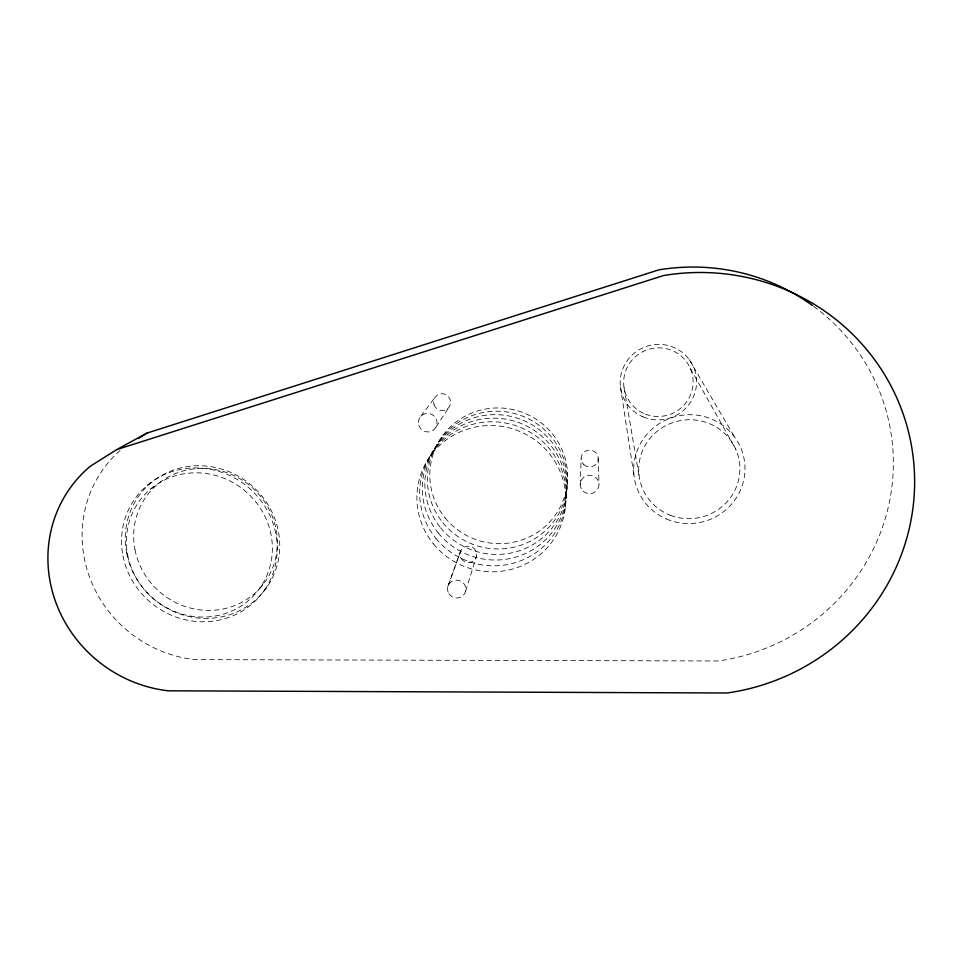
<?xml version="1.0" encoding="UTF-8"?>
<svg xmlns="http://www.w3.org/2000/svg" width="961" height="961" viewBox="0 0 961 961"><rect width="100%" height="100%" fill="white"/><g stroke="black" fill="none" stroke-linecap="round" stroke-linejoin="round"><path stroke-width="0.72" stroke-dasharray="4.8 3.6" d="M580.216 484.776L581.129 458.781M565.38 507.336L567.254 483.731M465.641 591.135L476.524 556.263M447.682 587.015L460.127 552.515M448.487 584.829L460.86 550.521M430.432 455.862L442.372 436.09M436.03 427.032L449.7 406.143M420.75 416.377L435.789 396.412M263.782 591.087L266.365 587.928M259.758 588.24L264.936 582.018M150.793 488.897L157.724 484.2M147.55 485.101L151.069 482.77M689.217 359.534L734.408 436.774M690.286 368.315L735.91 449.46M624.049 387.631L639.257 476.992M620.446 386.815L634.02 475.803M598.247 458.193L598.991 484.152M813.643 306.379A202.687 197.798 -12.4 0 1 886.679 513.546A202.687 197.798 -12.4 0 1 718.432 660.976L194.578 659.618A122.876 117.05 38.1 0 1 88.712 574.678A122.876 117.05 38.1 0 1 122.047 448.787M666.502 519.012A55.714 54.369 -12.1 0 0 744.703 463.118A55.714 54.369 -12.1 0 0 656.783 425.315A55.714 54.369 -12.1 0 0 666.502 519.012M642.909 416.81A38.26 37.683 -21.1 0 0 696.365 377.745A38.26 37.683 -21.1 0 0 635.906 351.846A38.26 37.683 -21.1 0 0 642.909 416.81M645.468 414.155A34.788 34.26 -21.1 0 0 692.749 376.94A34.788 34.26 -21.1 0 0 636.927 355.39A34.788 34.26 -21.1 0 0 645.468 414.155M670.261 515.228A50.657 49.431 -12.1 0 0 739.429 461.929A50.657 49.431 -12.1 0 0 658.237 430.456A50.657 49.431 -12.1 0 0 670.261 515.228M126.636 552.863A78.634 74.898 38 0 0 253.007 602.115A78.634 74.898 38 0 0 227.841 471.214A78.634 74.898 38 0 0 126.636 552.863M122.948 555.734A79.27 75.463 38 0 0 250.328 605.382A79.27 75.463 38 0 0 224.934 473.473A79.27 75.463 38 0 0 122.948 555.734M448.943 593.754A9.214 8.913 18.9 0 0 464.836 593.309A9.214 8.913 18.9 0 0 456.211 580.12A9.214 8.913 18.9 0 0 448.943 593.754M461.268 558.701A8.409 8.168 18.9 0 0 475.791 558.269A8.409 8.168 18.9 0 0 467.923 546.196A8.409 8.168 18.9 0 0 461.268 558.701M418.828 425.399A9.394 9.226 34.3 0 0 434.648 429.002A9.394 9.226 34.3 0 0 429.651 413.65A9.394 9.226 34.3 0 0 418.828 425.399M434.012 404.665A8.565 8.433 35.6 0 0 448.439 407.945A8.565 8.433 35.6 0 0 443.91 393.914A8.565 8.433 35.6 0 0 434.012 404.665M583.844 464.631A8.565 8.421 0.7 0 0 598.03 460.379A8.565 8.421 0.7 0 0 587.195 450.433A8.565 8.421 0.7 0 0 583.844 464.631M583.195 491.179A9.394 9.214 2.1 0 0 598.763 486.542A9.394 9.214 2.1 0 0 586.859 475.635A9.394 9.214 2.1 0 0 583.195 491.179M442.901 522.748A70.093 68.736 18 0 0 562.617 505.606A70.093 68.736 18 0 0 486.482 411.945A70.093 68.736 18 0 0 442.901 522.748M445.099 517.847A69.048 67.75 18 0 0 563.026 500.921A69.048 67.75 18 0 0 488.032 408.641A69.048 67.75 18 0 0 445.099 517.847M440.643 527.793A71.162 69.745 18.1 0 0 562.185 510.435A71.162 69.745 18.1 0 0 484.885 415.368A71.162 69.745 18.1 0 0 440.643 527.793M438.312 532.995A72.279 70.79 18.1 0 0 561.741 515.408A72.279 70.79 18.1 0 0 483.239 418.888A72.279 70.79 18.1 0 0 438.312 532.995M127.705 555.17A74.309 70.742 38 0 0 247.145 601.658A74.309 70.742 38 0 0 223.276 478.001A74.309 70.742 38 0 0 127.705 555.17M134.948 549.488A73.144 69.697 38.1 0 0 252.515 595.231A73.144 69.697 38.1 0 0 229.078 473.461A73.144 69.697 38.1 0 0 134.948 549.488M435.91 538.352A73.42 71.871 18.1 0 0 561.284 520.55A73.42 71.871 18.1 0 0 481.545 422.528A73.42 71.871 18.1 0 0 435.91 538.352M433.435 543.89A74.598 72.988 18.1 0 0 560.816 525.847A74.598 72.988 18.1 0 0 479.791 426.276A74.598 72.988 18.1 0 0 433.435 543.89"/><path stroke-width="1.44" d="M116.653 449.628L90.142 466.349A131.213 124.449 37.7 0 0 55.089 600.313A131.213 124.449 37.7 0 0 168.223 690.815L727.141 693.001A216.838 211.144 -11.3 0 0 912.289 450.709A216.838 211.144 -11.3 0 0 663.583 275.531L116.653 449.628L146.961 433.087L658.729 269.897A202.687 197.798 -12.4 0 1 812.453 305.514M138.24 438.588L146.961 433.087"/></g></svg>
